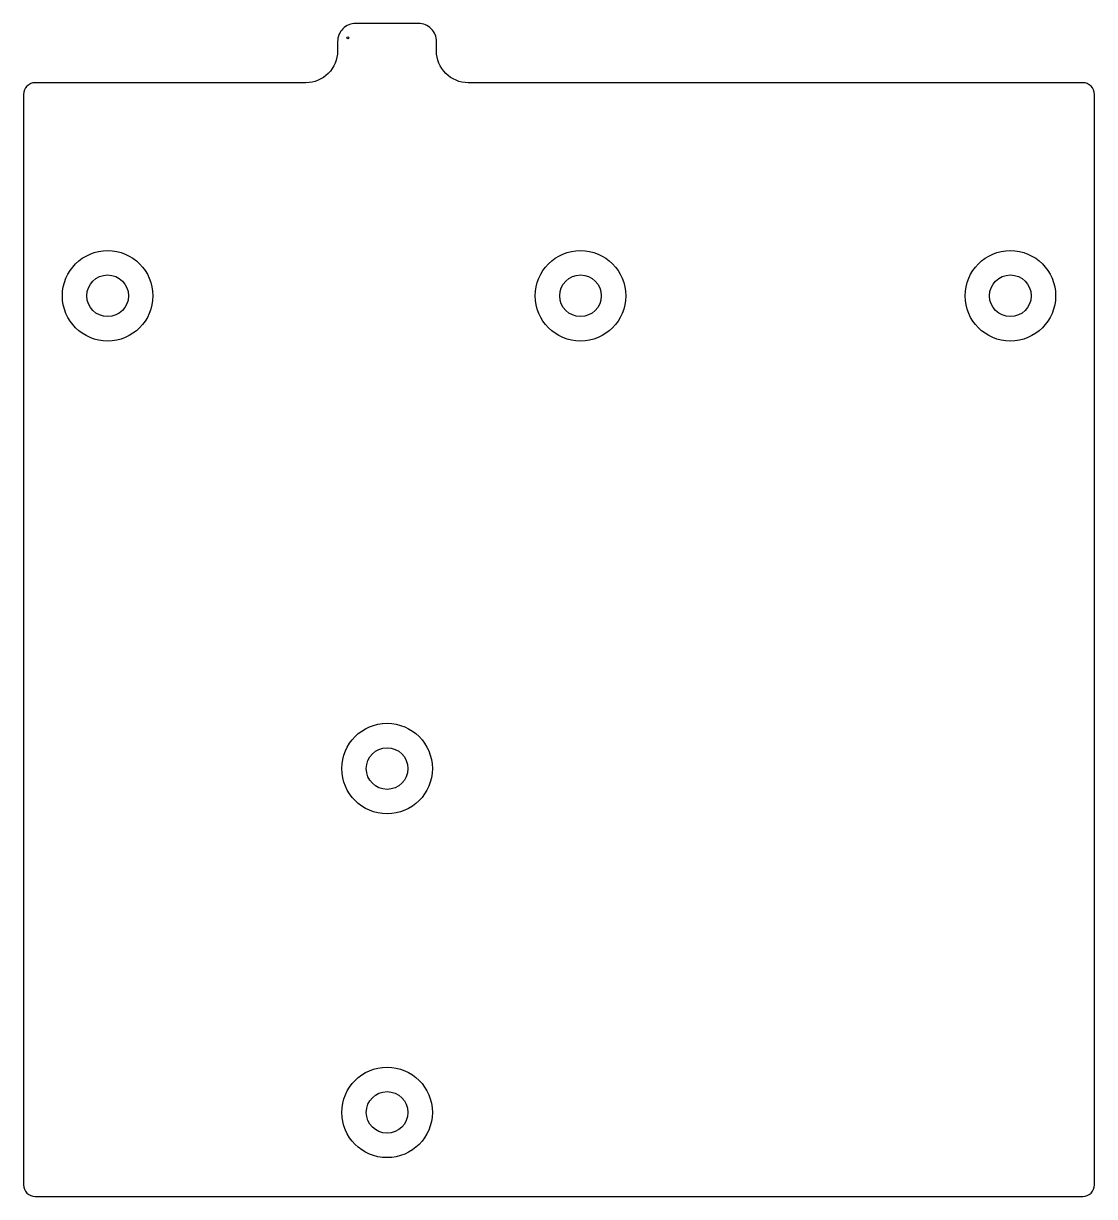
# Model space of a CAD drawing. Header units: millimetres. Extents: x 3 to 121, y 3 to 132.
import ezdxf

# ---------------------------------------------------------------- set-up
doc = ezdxf.new("R2010")
doc.units = ezdxf.units.MM
doc.layers.get('0').update_dxf_attribs({"linetype": 'CONTINUOUS'})

msp = doc.modelspace()

# ---------------------------------------------------------------- linework, layer by layer
msp.add_lwpolyline([(48.34, 130.35, 0.414214), (46.34, 132.35), (39.41, 132.35, 0.414214), (37.41, 130.35), (37.41, 129.3, -0.414214), (33.91, 125.8), (4, 125.8, 0.414214), (2.7, 124.5), (2.7, 4, 0.414214), (4, 2.7), (119.75, 2.7, 0.414214), (121.05, 4), (121.05, 124.5, 0.414214), (119.75, 125.8), (51.84, 125.8, -0.414214), (48.34, 129.3)], format="xyb", close=True)
for centre, radius in [((38.55, 130.75), 0.111), ((12, 102.25), 5), ((64.25, 102.25), 5), ((111.75, 102.25), 5), ((12, 102.25), 2.3), ((64.25, 102.25), 2.3), ((111.75, 102.25), 2.3), ((42.88, 50), 5), ((42.88, 50), 2.3), ((42.88, 12), 5), ((42.88, 12), 2.3)]:
    msp.add_circle(centre, radius)

doc.saveas('drawing.dxf')
